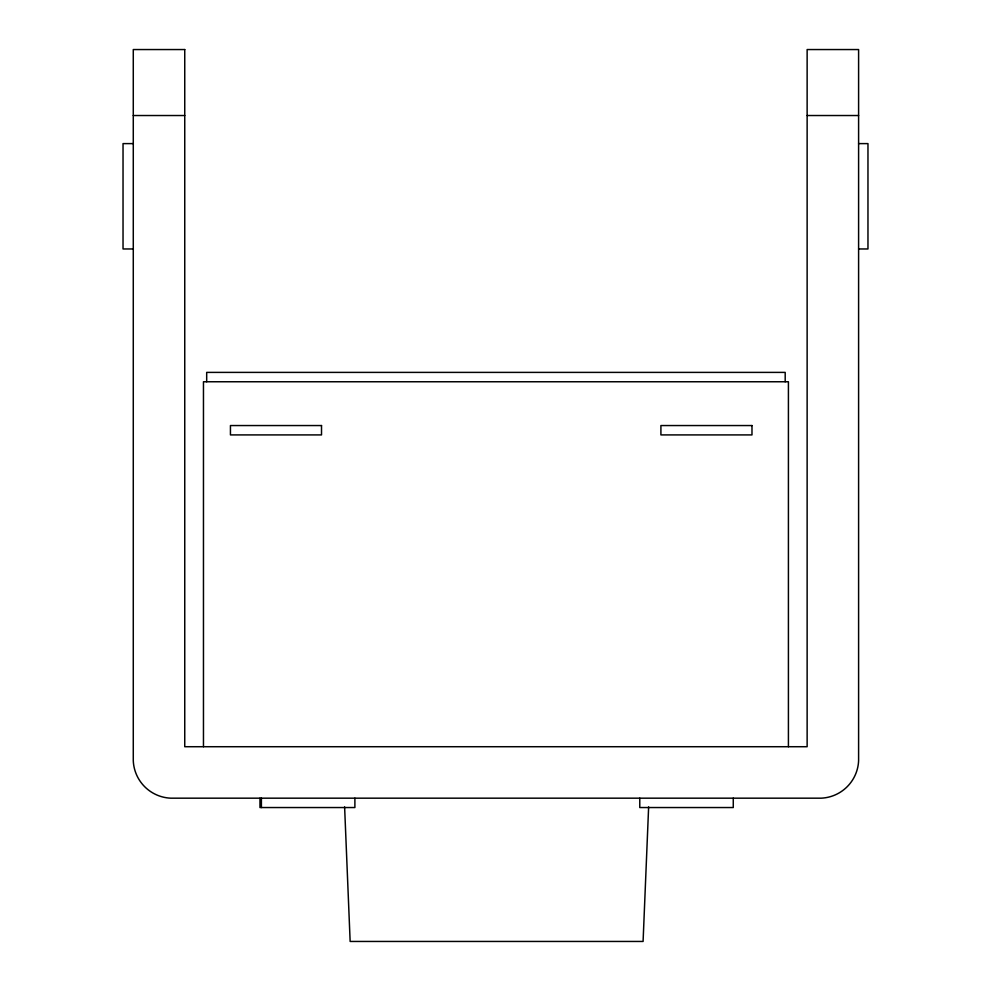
<?xml version="1.0" encoding="UTF-8"?>
<svg xmlns="http://www.w3.org/2000/svg" width="991" height="991" viewBox="0 0 991 991"><rect width="100%" height="100%" fill="white"/><g stroke="black" fill="none" stroke-linecap="round" stroke-linejoin="round"><path stroke-width="1.49" d="M648.634 806.885L643.085 941.45L350.145 941.45L344.608 806.885M133.277 115.526L184.747 115.526M807.132 115.526L858.602 115.526M133.277 143.608L123.033 143.608L123.033 248.964L133.277 248.964M858.602 143.608L867.967 143.608L867.967 248.964L858.602 248.964M788.415 746.718L788.415 381.758L203.465 381.758L203.465 746.718M785.194 381.758L785.194 372.393L206.685 372.393L206.685 381.758M733.266 798.176L733.266 807.541L639.777 807.541L639.777 798.176M354.889 798.176L354.889 807.541L259.976 807.541L259.976 798.176M261.401 798.176L261.401 807.541M184.747 49.55L133.277 49.55L133.277 760.754A39.182 39.182 0 0 0 170.712 798.176L821.167 798.176A39.182 39.182 0 0 0 858.602 760.754L858.602 49.55L807.132 49.55L807.132 746.718L184.747 746.718L184.747 49.55M321.518 425.548L230.445 425.548L230.445 434.913L321.518 434.913L321.518 425.548M751.983 425.548L660.91 425.548L660.91 434.913L751.983 434.913L751.983 425.548"/></g></svg>
